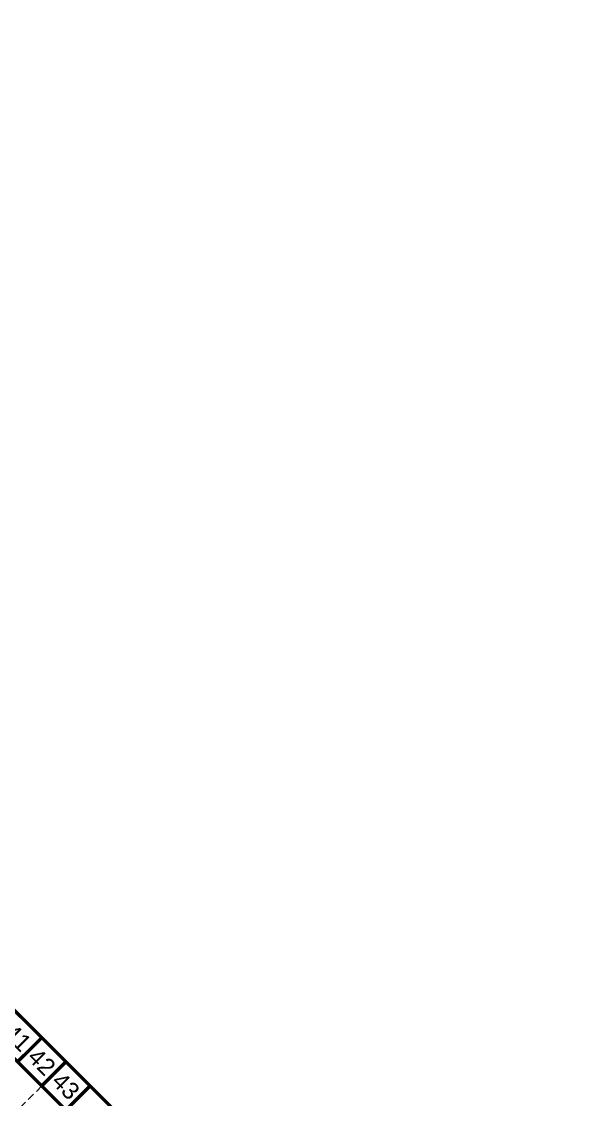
# Model space of a CAD drawing. Header units: inches. Extents: x 4334 to 5439, y 4649 to 5754.
# Drawn here: x 5195.5 to 5438.8, y 5280.7 to 5754.3 of the extents above; entities that cross this region are included whole.
import ezdxf
from ezdxf.enums import TextEntityAlignment as Align

# ---------------------------------------------------------------- set-up
doc = ezdxf.new("R2010")
doc.units = ezdxf.units.IN
doc.header["$LTSCALE"] = 30
doc.header["$MEASUREMENT"] = 0
doc.linetypes.add('HIDDEN', pattern=[0.375, 0.25, -0.125])
doc.layers.add('BASE', color=7, linetype='Continuous')
doc.layers.add('GRID', color=254, linetype='HIDDEN')
doc.styles.get("Standard").update_dxf_attribs({"font": 'ARIAL.TTF'})

msp = doc.modelspace()

# ---------------------------------------------------------------- linework, layer by layer
at = {"layer": 'BASE', "const_width": 1.5}
for points in [[(4334.64, 5329.02), (5013.47, 4650.2), (5437.73, 5074.46), (4758.91, 5753.28)], [(4355.86, 5329.02), (5013.47, 4671.41), (5416.52, 5074.46), (4758.91, 5732.07)]]:
    msp.add_lwpolyline(points, close=True, dxfattribs=at)
for points in [[(5193.78, 5297.2), (5204.39, 5307.81)], [(5204.39, 5286.59), (5214.99, 5297.2)], [(5214.99, 5275.99), (5225.6, 5286.59)]]:
    msp.add_lwpolyline(points, dxfattribs=at)
at = {"layer": 'GRID', "color": 253, "linetype": 'HIDDEN', "ltscale": 0.45}
msp.add_line((5204.39, 5286.59), (4833.11, 4915.32), dxfattribs=at)

# ---------------------------------------------------------------- texts
at = {"layer": 'BASE'}
for s, p in [('41', (5193.78, 5307.81)), ('42', (5204.39, 5297.2)), ('43', (5214.99, 5286.59))]:
    msp.add_text(s, height=7.5, rotation=315, dxfattribs=at).set_placement(p, align=Align.MIDDLE_CENTER)

doc.saveas('drawing.dxf')
